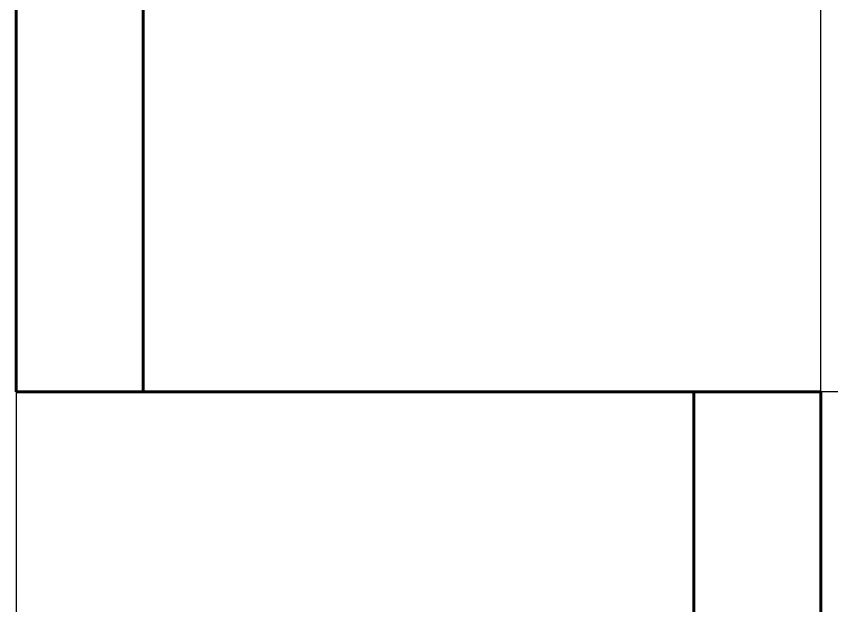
# Model space of a CAD drawing. Header units: metres. Extents: x 244.4 to 340.3, y -4.1 to 64.3.
# Drawn here: x 250.648 to 251.611, y 49.89 to 50.586 of the extents above; entities that cross this region are included whole.
import ezdxf

# ---------------------------------------------------------------- set-up
doc = ezdxf.new("R2010")
doc.units = ezdxf.units.M
doc.layers.add('A-WALL', color=6, linetype='Continuous', lineweight=60)
doc.layers.add('Edges', color=7, linetype='Continuous')

msp = doc.modelspace()

# ---------------------------------------------------------------- linework, layer by layer
at = {"layer": 'A-WALL'}
for p, q in [((250.64767, 50.1423), (250.64767, 52.02208)), ((250.79767, 50.1423), (250.79767, 52.02208)), ((250.79767, 50.1423), (250.64767, 50.1423)), ((251.44767, 50.1423), (250.79767, 50.1423)), ((251.59767, 50.1423), (251.44767, 50.1423)), ((251.44767, 49.23522), (251.44767, 50.1423)), ((251.59767, 50.1423), (251.59767, 49.23522))]:
    msp.add_line(p, q, dxfattribs=at)
at = {"layer": 'Edges'}
for p, q in [((251.59767, 50.1423), (251.59767, 53.31708)), ((250.64767, 50.1423), (250.64767, 49.66825)), ((251.62353, 50.1423), (251.59767, 50.1423))]:
    msp.add_line(p, q, dxfattribs=at)

doc.saveas('drawing.dxf')
